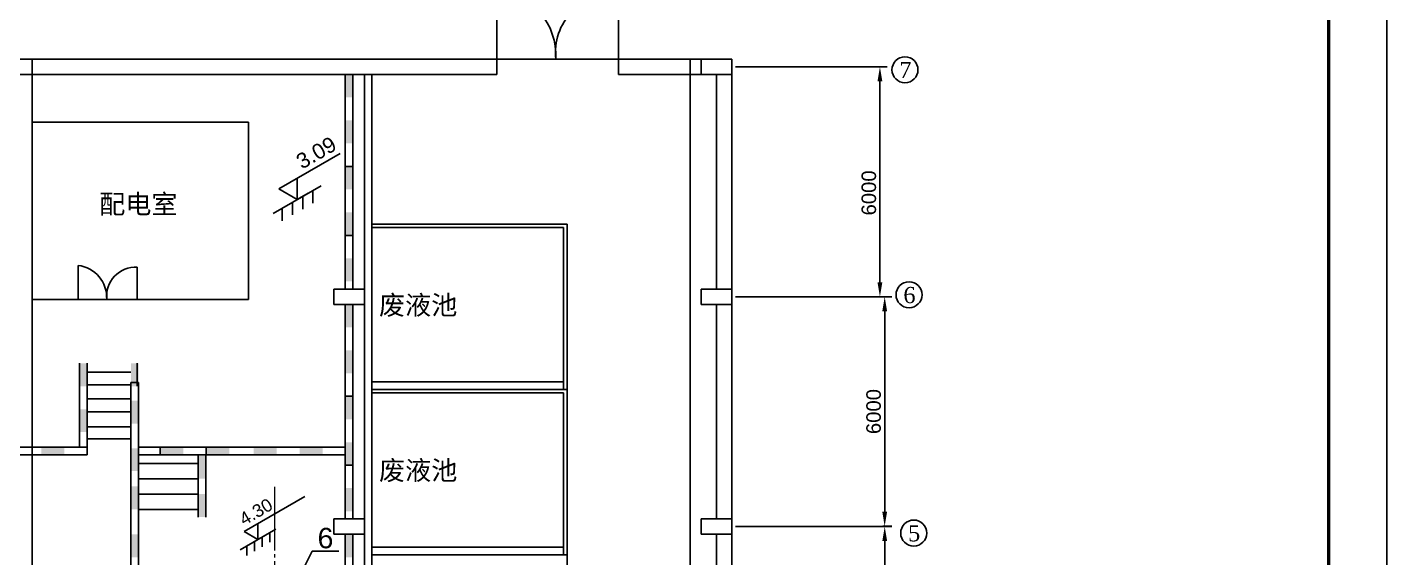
# Model space of a CAD drawing. Header units: millimetres. Extents: x 2316 to 2736, y 1512 to 2106.
# Drawn here: x 2501.2 to 2735.5, y 1811.5 to 1903 of the extents above; entities that cross this region are included whole.
import ezdxf

# ---------------------------------------------------------------- set-up
doc = ezdxf.new("R2010")
doc.units = ezdxf.units.MM
doc.linetypes.add('JIS_08_11', pattern=[12.8, 11, -0.6, 0.6, -0.6])
doc.layers.add('中心线', color=7, linetype='JIS_08_11', lineweight=9)
doc.layers.add('厂房', color=7, linetype='Continuous')
doc.layers.add('标注', color=7, linetype='Continuous')
doc.styles.get("Standard").update_dxf_attribs({"font": 'arial.ttf'})
doc.dimstyles.new('ISO-25', dxfattribs={"dimtxt": 2.5, "dimasz": 2.5, "dimexe": 1.25, "dimexo": 0.625, "dimtad": 1, "dimtxsty": 'Standard', "dimcen": 2.5, "dimadec": 0, "dimazin": 0, "dimtfac": 1, "dimtmove": 0, "dimatfit": 3, "dimfxl": 1, "dimarcsym": 0})

# ---------------------------------------------------------------- blocks, each defined once
blk = doc.blocks.new('*D9')
at = {"layer": 'Defpoints', "color": 0, "transparency": 16777216}
for p in [(2622.68, 1816.93), (2622.68, 1777.33), (2649.01, 1777.33)]:
    blk.add_point(p, dxfattribs=at)
at = {"layer": '标注', "color": 0, "lineweight": -2, "transparency": 16777216}
for p, q in [((2623.3, 1816.93), (2650.26, 1816.93)), ((2649.01, 1814.43), (2649.01, 1779.83)), ((2623.3, 1777.33), (2650.26, 1777.33))]:
    blk.add_line(p, q, dxfattribs=at)
at = {"layer": '标注', "color": 0, "transparency": 16777216}
for points in [[(2648.59, 1814.43), (2649.42, 1814.43), (2649.01, 1816.93)], [(2648.59, 1779.83), (2649.42, 1779.83), (2649.01, 1777.33)]]:
    blk.add_solid(points, dxfattribs=at)
at = {"layer": '标注', "color": 0, "transparency": 16777216, "insert": (2647.1, 1797.13), "char_height": 2.5, "attachment_point": 5, "rotation": 90}
blk.add_mtext('6000', dxfattribs=at)
blk = doc.blocks.new('*D10')
at = {"layer": 'Defpoints', "color": 0, "transparency": 16777216}
for p in [(2622.68, 1896.13), (2622.68, 1856.53), (2648.18, 1856.53)]:
    blk.add_point(p, dxfattribs=at)
at = {"layer": '标注', "color": 0, "lineweight": -2, "transparency": 16777216}
for p, q in [((2623.3, 1896.13), (2649.43, 1896.13)), ((2648.18, 1893.63), (2648.18, 1859.03)), ((2623.3, 1856.53), (2649.43, 1856.53))]:
    blk.add_line(p, q, dxfattribs=at)
at = {"layer": '标注', "color": 0, "transparency": 16777216}
for points in [[(2647.76, 1893.63), (2648.6, 1893.63), (2648.18, 1896.13)], [(2647.76, 1859.03), (2648.6, 1859.03), (2648.18, 1856.53)]]:
    blk.add_solid(points, dxfattribs=at)
at = {"layer": '标注', "color": 0, "transparency": 16777216, "insert": (2646.28, 1874.41), "char_height": 2.5, "attachment_point": 5, "rotation": 90}
blk.add_mtext('6000', dxfattribs=at)
blk = doc.blocks.new('*D8')
at = {"layer": 'Defpoints', "color": 0, "transparency": 16777216}
for p in [(2648.03, 1856.5), (2648.03, 1816.97), (2649, 1816.97)]:
    blk.add_point(p, dxfattribs=at)
at = {"layer": '标注', "color": 0, "lineweight": -2, "transparency": 16777216}
for p, q in [((2648.66, 1856.5), (2650.25, 1856.5)), ((2649, 1854), (2649, 1819.47)), ((2648.66, 1816.97), (2650.25, 1816.97))]:
    blk.add_line(p, q, dxfattribs=at)
at = {"layer": '标注', "color": 0, "transparency": 16777216}
for points in [[(2648.59, 1854), (2649.42, 1854), (2649, 1856.5)], [(2648.59, 1819.47), (2649.42, 1819.47), (2649, 1816.97)]]:
    blk.add_solid(points, dxfattribs=at)
at = {"layer": '标注', "color": 0, "transparency": 16777216, "insert": (2647.1, 1836.74), "char_height": 2.5, "attachment_point": 5, "rotation": 90}
blk.add_mtext('6000', dxfattribs=at)

msp = doc.modelspace()

# ---------------------------------------------------------------- hatches: boundary and pattern name
at = {"layer": '厂房', "lineweight": -3, "true_color": 0x000000}
for points in [[(2556.019, 1890.853), (2556.019, 1894.813), (2557.339, 1894.813), (2557.339, 1890.853)], [(2556.019, 1882.933), (2556.019, 1886.893), (2557.339, 1886.893), (2557.339, 1882.933)], [(2556.019, 1875.013), (2556.019, 1878.973), (2557.339, 1878.973), (2557.339, 1875.013)], [(2556.019, 1867.093), (2556.019, 1871.053), (2557.339, 1871.053), (2557.339, 1867.093)], [(2556.019, 1859.173), (2556.019, 1863.133), (2557.339, 1863.133), (2557.339, 1859.173)], [(2556.019, 1851.253), (2556.019, 1855.213), (2557.339, 1855.213), (2557.339, 1851.253)], [(2556.019, 1843.333), (2556.019, 1847.293), (2557.339, 1847.293), (2557.339, 1843.333)], [(2511.561, 1841.113), (2511.561, 1845.073), (2510.241, 1845.073), (2510.241, 1841.113)], [(2520.414, 1841.113), (2520.414, 1845.073), (2519.094, 1845.073), (2519.094, 1841.113)], [(2511.561, 1833.193), (2511.561, 1837.153), (2510.241, 1837.153), (2510.241, 1833.193)], [(2519.101, 1838.631), (2519.101, 1834.671), (2520.421, 1834.671), (2520.421, 1838.631)], [(2556.019, 1835.413), (2556.019, 1839.373), (2557.339, 1839.373), (2557.339, 1835.413)], [(2503.641, 1830.606), (2507.601, 1830.606), (2507.601, 1829.286), (2503.641, 1829.286)], [(2520.423, 1826.473), (2520.423, 1830.433), (2519.103, 1830.433), (2519.103, 1826.473)], [(2524.153, 1829.286), (2528.113, 1829.286), (2528.113, 1830.606), (2524.153, 1830.606)], [(2532.073, 1829.286), (2536.033, 1829.286), (2536.033, 1830.606), (2532.073, 1830.606)], [(2540.229, 1829.268), (2544.189, 1829.268), (2544.189, 1830.588), (2540.229, 1830.588)], [(2548.174, 1829.268), (2552.134, 1829.268), (2552.134, 1830.588), (2548.174, 1830.588)], [(2556.019, 1827.493), (2556.019, 1831.453), (2557.339, 1831.453), (2557.339, 1827.493)], [(2531.977, 1825.153), (2531.977, 1829.113), (2530.657, 1829.113), (2530.657, 1825.153)], [(2520.423, 1819.873), (2520.423, 1823.833), (2519.103, 1823.833), (2519.103, 1819.873)], [(2556.021, 1819.593), (2556.021, 1823.553), (2557.341, 1823.553), (2557.341, 1819.593)], [(2531.977, 1818.553), (2531.977, 1822.513), (2530.657, 1822.513), (2530.657, 1818.553)], [(2519.105, 1815.582), (2519.105, 1811.622), (2520.425, 1811.622), (2520.425, 1815.582)], [(2556.019, 1811.653), (2556.019, 1815.613), (2557.339, 1815.613), (2557.339, 1811.653)]]:
    msp.add_hatch(color=18, dxfattribs=at).paths.add_polyline_path(points)
h = msp.add_hatch(color=18, dxfattribs=at)
h.paths.add_polyline_path([(2556.019, 1823.362), (2557.339, 1823.362), (2557.339, 1823.533), (2556.019, 1823.533)])
h.paths.add_polyline_path([(2557.339, 1820.722), (2556.019, 1820.722), (2556.019, 1819.573), (2557.339, 1819.573)])

# ---------------------------------------------------------------- linework, layer by layer
msp.add_line((2735.542, 1512.058), (2735.542, 2106.058))
at = {"lineweight": 50}
msp.add_line((2725.542, 1522.058), (2725.542, 2096.058), dxfattribs=at)
at = {"layer": '中心线'}
msp.add_line((2543.809, 1823.779), (2543.809, 1675.511), dxfattribs=at)
at = {"layer": '厂房', "color": 18, "lineweight": -3, "true_color": 0x000000}
for p, q in [((2582.178, 1909.487), (2582.178, 1894.813)), ((2603.151, 1894.813), (2603.151, 1908.819)), ((2499.919, 1897.453), (2622.679, 1897.453)), ((2622.679, 1897.453), (2617.399, 1897.453)), ((2617.399, 1897.453), (2617.399, 1894.813)), ((2622.679, 1657.213), (2622.679, 1897.453)), ((2622.679, 1897.453), (2622.679, 1894.813)), ((2537.495, 1894.813), (2499.919, 1894.813)), ((2537.495, 1894.813), (2582.178, 1894.813)), ((2559.319, 1894.813), (2554.039, 1894.813)), ((2556.019, 1857.853), (2556.019, 1894.813)), ((2557.339, 1894.813), (2556.019, 1894.813)), ((2557.339, 1857.853), (2557.339, 1894.813)), ((2559.319, 1857.853), (2559.319, 1894.813)), ((2560.639, 1894.813), (2560.639, 1659.852)), ((2622.679, 1894.813), (2603.151, 1894.813)), ((2620.039, 1857.853), (2620.039, 1894.813)), ((2557.339, 1886.893), (2557.339, 1882.933)), ((2557.339, 1878.973), (2556.019, 1878.973)), ((2556.019, 1878.973), (2557.339, 1878.973)), ((2557.339, 1878.973), (2557.339, 1875.013)), ((2557.339, 1871.053), (2557.339, 1867.093)), ((2594.249, 1869.034), (2560.639, 1869.034)), ((2560.639, 1868.427), (2593.639, 1868.427)), ((2593.639, 1868.427), (2593.639, 1840.556)), ((2594.249, 1869.034), (2594.249, 1840.556)), ((2557.339, 1867.093), (2556.019, 1867.093)), ((2556.019, 1867.093), (2557.339, 1867.093)), ((2509.981, 1861.929), (2509.981, 1856.073)), ((2520.186, 1856.073), (2520.186, 1861.604)), ((2559.319, 1857.853), (2554.039, 1857.853)), ((2554.039, 1857.853), (2554.039, 1855.213)), ((2559.319, 1857.853), (2559.319, 1855.213)), ((2559.319, 1857.853), (2559.319, 1657.213)), ((2622.679, 1857.853), (2617.399, 1857.853)), ((2617.399, 1857.853), (2617.399, 1855.213)), ((2622.679, 1857.853), (2622.679, 1855.213)), ((2559.319, 1855.213), (2554.039, 1855.213)), ((2556.019, 1820.224), (2556.019, 1855.213)), ((2557.339, 1855.213), (2556.019, 1855.213)), ((2557.339, 1819.724), (2557.339, 1855.213)), ((2622.679, 1855.213), (2617.399, 1855.213)), ((2620.039, 1818.253), (2620.039, 1855.213)), ((2557.339, 1847.293), (2557.339, 1843.333)), ((2510.241, 1845.073), (2510.241, 1841.113)), ((2510.241, 1830.606), (2510.241, 1845.073)), ((2511.561, 1841.113), (2511.561, 1845.073)), ((2511.561, 1829.299), (2511.561, 1845.073)), ((2520.186, 1841.113), (2520.186, 1845.073)), ((2519.103, 1843.552), (2511.441, 1843.552)), ((2593.635, 1841.876), (2560.639, 1841.876)), ((2519.103, 1841.329), (2511.56, 1841.329)), ((2519.102, 1799.813), (2519.103, 1841.753)), ((2520.423, 1841.753), (2519.103, 1841.753)), ((2520.425, 1799.826), (2520.423, 1841.753)), ((2594.249, 1840.556), (2560.639, 1840.556)), ((2594.158, 1840.556), (2560.639, 1840.556)), ((2560.639, 1839.949), (2593.639, 1839.949)), ((2593.639, 1839.949), (2593.639, 1812.078)), ((2594.249, 1840.556), (2594.249, 1812.078)), ((2510.241, 1837.153), (2510.241, 1833.193)), ((2519.103, 1838.948), (2511.561, 1838.948)), ((2511.561, 1833.193), (2511.561, 1837.153)), ((2557.339, 1839.373), (2556.019, 1839.373)), ((2556.019, 1839.373), (2557.339, 1839.373)), ((2557.339, 1839.373), (2557.339, 1835.413)), ((2519.102, 1836.713), (2511.437, 1836.713)), ((2519.102, 1834.091), (2511.561, 1834.091)), ((2497.279, 1830.619), (2511.561, 1830.619)), ((2503.641, 1830.606), (2507.601, 1830.606)), ((2519.102, 1832.043), (2511.561, 1832.043)), ((2519.103, 1819.873), (2519.103, 1830.604)), ((2520.423, 1830.604), (2556.019, 1830.606)), ((2520.423, 1819.873), (2520.423, 1830.604)), ((2524.146, 1829.286), (2524.146, 1830.606)), ((2532.073, 1830.606), (2532.073, 1829.286)), ((2536.033, 1830.606), (2532.073, 1830.606)), ((2532.073, 1829.286), (2532.073, 1830.606)), ((2557.339, 1831.453), (2557.339, 1827.493)), ((2497.264, 1829.299), (2511.561, 1829.299)), ((2507.601, 1829.286), (2503.641, 1829.286)), ((2520.423, 1829.284), (2556.019, 1829.286)), ((2530.657, 1827.793), (2520.423, 1827.793)), ((2530.657, 1818.553), (2530.656, 1829.285)), ((2531.977, 1818.553), (2531.977, 1829.285)), ((2557.339, 1827.493), (2556.019, 1827.493)), ((2556.019, 1827.493), (2557.339, 1827.493)), ((2530.657, 1825.153), (2520.423, 1825.153)), ((2520.423, 1819.873), (2520.423, 1823.833)), ((2527.639, 1822.513), (2520.333, 1822.513)), ((2530.657, 1822.513), (2520.423, 1822.513)), ((2531.977, 1818.553), (2531.977, 1822.513)), ((2530.657, 1819.873), (2520.424, 1819.873)), ((2556.019, 1818.253), (2556.019, 1820.722)), ((2557.339, 1818.253), (2557.339, 1820.722)), ((2559.319, 1818.253), (2554.039, 1818.253)), ((2554.039, 1818.253), (2554.039, 1815.613)), ((2559.319, 1818.253), (2559.319, 1815.613)), ((2622.679, 1818.253), (2617.399, 1818.253)), ((2617.399, 1818.253), (2617.399, 1815.613)), ((2622.679, 1818.253), (2622.679, 1815.613)), ((2559.319, 1815.613), (2554.039, 1815.613)), ((2557.339, 1815.613), (2556.019, 1815.613)), ((2556.019, 1778.922), (2556.019, 1815.613)), ((2557.339, 1778.922), (2557.339, 1815.613)), ((2622.679, 1815.613), (2617.399, 1815.613)), ((2620.039, 1778.653), (2620.039, 1815.613)), ((2593.635, 1813.398), (2560.639, 1813.398)), ((2594.249, 1812.078), (2560.639, 1812.078)), ((2594.158, 1812.078), (2560.639, 1812.078)), ((2594.249, 1812.078), (2594.249, 1783.601))]:
    msp.add_line(p, q, dxfattribs=at)
at = {"layer": '厂房', "color": 18, "lineweight": -3, "ltscale": 50, "true_color": 0x000000}
for p, q in [((2502.081, 1897.469), (2502.081, 1656.963)), ((2615.47, 1897.369), (2615.47, 1657.213))]:
    msp.add_line(p, q, dxfattribs=at)
at = {"layer": '厂房'}
for p, q in [((2539.328, 1886.613), (2502.081, 1886.613)), ((2539.328, 1856.073), (2539.328, 1886.613)), ((2520.186, 1856.073), (2502.081, 1856.073)), ((2520.186, 1856.073), (2539.328, 1856.073))]:
    msp.add_line(p, q, dxfattribs=at)
at = {"layer": '厂房', "color": 18, "lineweight": -3, "true_color": 0x000000}
for centre, radius, start, end in [((2580.844, 1898.078), 11.487, 356.88204, 83.33054), ((2602.531, 1898.561), 10.277, 86.54262, 186.1882), ((2509.331, 1856.377), 5.59, 356.88204, 83.33054), ((2519.885, 1856.612), 5.001, 86.54262, 186.1882)]:
    msp.add_arc(centre, radius, start, end, dxfattribs=at)
at = {"layer": '标注', "color": 18, "true_color": 0x000000}
for p, q in [((2555.169, 1881.214), (2544.568, 1875.094)), ((2551.851, 1875.634), (2543.633, 1870.889)), ((2544.568, 1875.094), (2547.742, 1873.262)), ((2547.742, 1876.926), (2547.742, 1873.262)), ((2550.455, 1874.829), (2550.455, 1872.667)), ((2546.935, 1872.796), (2546.935, 1870.635)), ((2547.742, 1873.262), (2549.641, 1874.358)), ((2548.695, 1873.748), (2548.695, 1871.586)), ((2545.175, 1871.78), (2545.175, 1869.619)), ((2549.081, 1822.108), (2538.605, 1816.06)), ((2544.067, 1816.465), (2537.903, 1812.906)), ((2538.605, 1816.06), (2540.985, 1814.686)), ((2540.985, 1817.434), (2540.985, 1814.686)), ((2540.38, 1814.337), (2540.38, 1812.715)), ((2540.985, 1814.686), (2542.409, 1815.508)), ((2541.7, 1815.05), (2541.7, 1813.429)), ((2543.02, 1815.861), (2543.02, 1814.24)), ((2539.06, 1813.574), (2539.06, 1811.953))]:
    msp.add_line(p, q, dxfattribs=at)
at = {"layer": '标注'}
for p, q in [((2546.259, 1804.527), (2550.33, 1812.687)), ((2550.33, 1812.687), (2554.919, 1812.699))]:
    msp.add_line(p, q, dxfattribs=at)
for centre in [(2652.501, 1895.628), (2653.202, 1856.862), (2654.007, 1815.807)]:
    msp.add_circle(centre, 2.24, dxfattribs=at)

# ---------------------------------------------------------------- texts
at = {"layer": '厂房', "color": 18, "lineweight": -3, "true_color": 0x000000, "char_height": 3.3, "attachment_point": 1}
for s, insert, width in [('{\\fSimSun|b0|i0|c134|p2;配电室}', (2513.615, 1874.143), 15.61942), ('{\\fSimSun|b0|i0|c134|p2;废液池}', (2561.844, 1856.738), 19.82724), ('{\\fSimSun|b0|i0|c134|p2;废液池}', (2561.844, 1828.26), 19.82724)]:
    msp.add_mtext(s, dxfattribs=dict(at, insert=insert, width=width))
at = {"layer": '标注', "char_height": 2.772, "width": 6.40774, "attachment_point": 1}
for s, insert in [('{\\fTimes New Roman|b0|i0|c134|p18;7}', (2651.53, 1896.974)), ('{\\fTimes New Roman|b0|i0|c134|p18;6}', (2652.23, 1858.208)), ('{\\fTimes New Roman|b0|i0|c134|p18;5}', (2653.035, 1817.153))]:
    msp.add_mtext(s, dxfattribs=dict(at, insert=insert))
at = {"layer": '标注', "color": 18, "true_color": 0x000000, "char_height": 2.2, "attachment_point": 1, "rotation": 30}
for s, insert, width in [('{\\H1.2x;  3.09}', (2545.479, 1879.674), 18.30783), (' 4.30', (2536.754, 1818.518), 13.73087)]:
    msp.add_mtext(s, dxfattribs=dict(at, insert=insert, width=width))
at = {"layer": '标注', "color": 18, "true_color": 0x000000, "insert": (2550.403, 1816.707), "char_height": 2.2, "width": 5.12017, "attachment_point": 1}
msp.add_mtext(' {\\H1.6x;6}', dxfattribs=at)

# ---------------------------------------------------------------- dimensions: what is measured, and where the dimension line sits
at = {"layer": '标注'}
dim = msp.add_linear_dim(base=(2648.179, 1856.533), p1=(2622.679, 1896.133), p2=(2622.679, 1856.533), angle=90, text='6000', dimstyle='ISO-25', dxfattribs=at)
dim.commit()
dim.dimension.update_dxf_attribs({"geometry": '*D10', "text_midpoint": (2648.179, 1874.413), "dimtype": 160})
for base, p1, p2, picture, middle in [((2649.002, 1816.973), (2648.034, 1856.5), (2648.034, 1816.973), '*D8', (2647.1, 1836.737)), ((2649.006, 1777.333), (2622.679, 1816.933), (2622.679, 1777.333), '*D9', (2647.105, 1797.133))]:
    dim = msp.add_linear_dim(base=base, p1=p1, p2=p2, angle=90, text='6000', dimstyle='ISO-25', dxfattribs=at)
    dim.commit()
    dim.dimension.update_dxf_attribs({"geometry": picture, "text_midpoint": middle})

doc.saveas('drawing.dxf')
